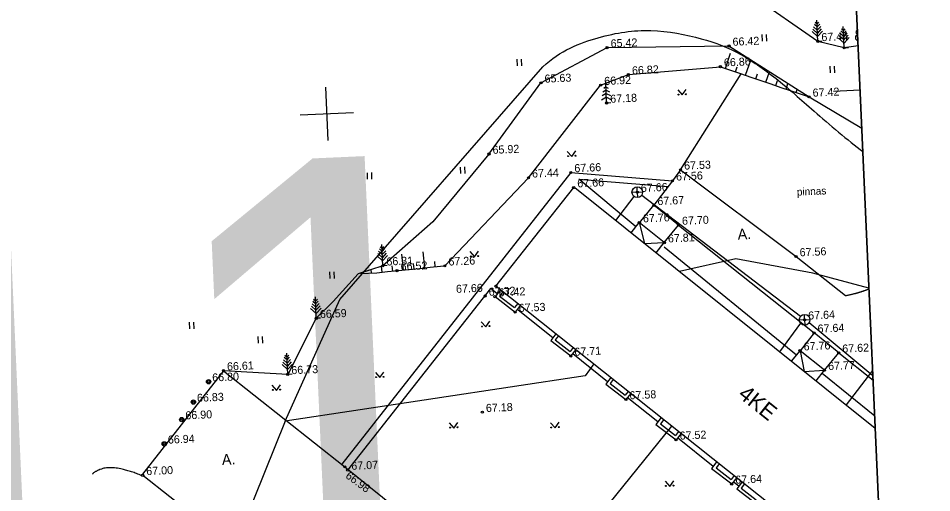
# Model space of a CAD drawing. Extents: x 640676 to 640937, y 6454929 to 6455190.
# Drawn here: x 640851.1 to 640936.6, y 6455052.8 to 6455097.2 of the extents above; entities that cross this region are included whole.
import ezdxf

# ---------------------------------------------------------------- set-up
doc = ezdxf.new("R2010")
doc.units = 0
for name, color, linetype in [('Level 1', 7, 'Continuous'), ('Level 10', 7, 'Continuous'), ('Level 14', 7, 'Continuous'), ('Level 17', 7, 'Continuous'), ('Level 2', 7, 'Continuous'), ('Level 21', 7, 'Continuous'), ('Level 3', 7, 'Continuous'), ('Level 30', 7, 'Continuous'), ('Level 31', 7, 'Continuous'), ('Level 4', 7, 'Continuous'), ('Level 41', 7, 'Continuous'), ('Level 42', 7, 'Continuous'), ('Level 54', 7, 'Continuous'), ('Level 56', 7, 'Continuous'), ('Level 57', 7, 'Continuous'), ('Level 58', 7, 'Continuous'), ('Level 59', 7, 'Continuous'), ('Level 61', 7, 'Continuous'), ('Level 63', 7, 'Continuous')]:
    doc.layers.add(name, color=color, linetype=linetype)

msp = doc.modelspace()

# ---------------------------------------------------------------- linework, layer by layer
at = {"layer": 'Level 1'}
for p, q in [((640903.106, 6455081.31), (640903.106, 6455081.31)), ((640903.207, 6455081.309), (640931.341, 6455058.793)), ((640895.82, 6455072.08), (640895.82, 6455072.08))]:
    msp.add_line(p, q, dxfattribs=at)
for points in [[(640895.82, 6455072.08), (640903.106, 6455081.31)], [(640932.034, 6455043.31), (640895.82, 6455072.08)]]:
    msp.add_lwpolyline(points, dxfattribs=at)
at = {"layer": 'Level 10'}
for p, q in [((640925.893, 6455096.587), (640925.704, 6455096.76)), ((640925.964, 6455094.989), (640925.875, 6455096.987)), ((640925.893, 6455096.587), (640926.066, 6455096.776)), ((640925.944, 6455095.439), (640925.431, 6455095.908)), ((640925.931, 6455095.738), (640925.502, 6455096.13)), ((640925.917, 6455096.038), (640925.573, 6455096.353)), ((640925.904, 6455096.338), (640925.645, 6455096.575)), ((640925.904, 6455096.338), (640926.141, 6455096.597)), ((640925.917, 6455096.038), (640926.232, 6455096.382)), ((640925.931, 6455095.738), (640926.323, 6455096.167)), ((640925.944, 6455095.439), (640926.414, 6455095.952)), ((640928.376, 6455095.73), (640928.117, 6455095.967)), ((640928.365, 6455095.979), (640928.176, 6455096.152)), ((640928.437, 6455094.381), (640928.347, 6455096.379)), ((640928.365, 6455095.979), (640928.538, 6455096.168)), ((640928.376, 6455095.73), (640928.614, 6455095.989)), ((640928.417, 6455094.831), (640927.903, 6455095.3)), ((640928.403, 6455095.13), (640927.975, 6455095.522)), ((640928.39, 6455095.43), (640928.046, 6455095.745)), ((640928.39, 6455095.43), (640928.704, 6455095.774)), ((640928.403, 6455095.13), (640928.795, 6455095.559)), ((640928.417, 6455094.831), (640928.886, 6455095.344)), ((640926.364, 6455095.007), (640925.964, 6455094.989)), ((640925.964, 6455094.989), (640925.964, 6455094.989)), ((640928.836, 6455094.399), (640928.437, 6455094.381)), ((640928.437, 6455094.381), (640928.437, 6455094.381)), ((640906.11, 6455091.021), (640905.987, 6455090.946)), ((640906.191, 6455089.223), (640906.101, 6455091.221)), ((640906.11, 6455091.021), (640906.239, 6455090.957)), ((640906.15, 6455090.122), (640905.776, 6455089.892)), ((640906.137, 6455090.422), (640905.847, 6455090.243)), ((640906.123, 6455090.722), (640905.917, 6455090.595)), ((640906.123, 6455090.722), (640906.34, 6455090.614)), ((640906.137, 6455090.422), (640906.442, 6455090.27)), ((640906.15, 6455090.122), (640906.543, 6455089.926)), ((640906.166, 6455089.773), (640905.703, 6455089.488)), ((640906.166, 6455089.773), (640906.653, 6455089.53)), ((640906.59, 6455089.241), (640906.191, 6455089.223)), ((640906.191, 6455089.223), (640906.191, 6455089.223)), ((640885.182, 6455075.045), (640884.838, 6455075.359)), ((640885.169, 6455075.344), (640884.909, 6455075.582)), ((640885.157, 6455075.594), (640884.968, 6455075.767)), ((640885.229, 6455073.996), (640885.14, 6455075.994)), ((640885.157, 6455075.594), (640885.33, 6455075.783)), ((640885.169, 6455075.344), (640885.406, 6455075.604)), ((640885.182, 6455075.045), (640885.497, 6455075.389)), ((640885.209, 6455074.445), (640884.695, 6455074.915)), ((640885.195, 6455074.745), (640884.767, 6455075.137)), ((640885.195, 6455074.745), (640885.587, 6455075.174)), ((640885.209, 6455074.445), (640885.678, 6455074.959)), ((640885.629, 6455074.014), (640885.229, 6455073.996)), ((640885.229, 6455073.996), (640885.229, 6455073.996)), ((640878.999, 6455069.078), (640878.91, 6455071.075)), ((640878.966, 6455069.827), (640878.537, 6455070.219)), ((640878.952, 6455070.127), (640878.608, 6455070.441)), ((640878.939, 6455070.426), (640878.68, 6455070.663)), ((640878.928, 6455070.676), (640878.739, 6455070.849)), ((640878.928, 6455070.676), (640879.101, 6455070.865)), ((640878.939, 6455070.426), (640879.176, 6455070.686)), ((640878.952, 6455070.127), (640879.267, 6455070.471)), ((640878.966, 6455069.827), (640879.358, 6455070.256)), ((640878.979, 6455069.527), (640878.466, 6455069.997)), ((640878.979, 6455069.527), (640879.449, 6455070.041)), ((640879.399, 6455069.096), (640878.999, 6455069.078)), ((640878.999, 6455069.078), (640878.999, 6455069.078)), ((640876.278, 6455064.879), (640875.934, 6455065.194)), ((640876.264, 6455065.179), (640876.005, 6455065.416)), ((640876.253, 6455065.429), (640876.064, 6455065.601)), ((640876.325, 6455063.83), (640876.235, 6455065.828)), ((640876.253, 6455065.429), (640876.426, 6455065.618)), ((640876.264, 6455065.179), (640876.502, 6455065.438)), ((640876.278, 6455064.879), (640876.592, 6455065.223)), ((640876.305, 6455064.28), (640875.791, 6455064.749)), ((640876.291, 6455064.579), (640875.862, 6455064.971)), ((640876.291, 6455064.579), (640876.683, 6455065.008)), ((640876.305, 6455064.28), (640876.774, 6455064.793)), ((640876.724, 6455063.848), (640876.325, 6455063.83)), ((640876.325, 6455063.83), (640876.325, 6455063.83))]:
    msp.add_line(p, q, dxfattribs=at)
for centre, radius, start, end in [((640929.757, 6455095.838), 0.224, 112.16144, 252.96647), ((640929.941, 6455096.196), 0.292, 163.16733, 201.96058), ((640929.729, 6455095.336), 0.25, 98.30312, 266.82478)]:
    msp.add_arc(centre, radius, start, end, dxfattribs=at)
at = {"layer": 'Level 14'}
for points in [[(640907.064, 6455078.222), (640908.769, 6455080.468)], [(640909.471, 6455080.6), (640924.346, 6455069.266)], [(640924.355, 6455068.609), (640922.392, 6455065.955)], [(640931.121, 6455063.708), (640925.142, 6455068.663)]]:
    msp.add_lwpolyline(points, dxfattribs=at)
at = {"layer": 'Level 17'}
for points in [[(640931.098, 6455064.208), (640928.615, 6455060.974)], [(640900.737, 6455044.715), (640912.301, 6455058.987)]]:
    msp.add_lwpolyline(points, dxfattribs=at)
at = {"layer": 'Level 2'}
for p, q in [((640910.602, 6455079.65), (640910.602, 6455079.65)), ((640908.487, 6455077.083), (640909.248, 6455078.033)), ((640909.248, 6455078.033), (640909.248, 6455078.033)), ((640912.911, 6455077.807), (640912.911, 6455077.807)), ((640910.829, 6455075.209), (640911.589, 6455076.158)), ((640911.589, 6455076.158), (640911.589, 6455076.158)), ((640896.234, 6455071.751), (640895.737, 6455071.107)), ((640895.737, 6455071.107), (640895.737, 6455071.107)), ((640896.471, 6455071.568), (640896.157, 6455071.161)), ((640897.857, 6455070.456), (640897.563, 6455070.076)), ((640898.094, 6455070.273), (640897.617, 6455069.655)), ((640897.617, 6455069.655), (640897.617, 6455069.655)), ((640925.609, 6455067.717), (640925.609, 6455067.717)), ((640901.43, 6455067.624), (640900.953, 6455067.006)), ((640900.953, 6455067.006), (640900.953, 6455067.006)), ((640901.665, 6455067.437), (640901.374, 6455067.06)), ((640903.055, 6455066.332), (640902.779, 6455065.975)), ((640903.29, 6455066.145), (640902.833, 6455065.554)), ((640923.509, 6455065.061), (640924.3, 6455066.051)), ((640924.3, 6455066.051), (640924.3, 6455066.051)), ((640902.833, 6455065.554), (640902.833, 6455065.554)), ((640927.923, 6455065.85), (640927.923, 6455065.85)), ((640925.802, 6455063.225), (640926.595, 6455064.218)), ((640926.595, 6455064.218), (640926.595, 6455064.218)), ((640906.579, 6455063.533), (640906.113, 6455062.929)), ((640906.113, 6455062.929), (640906.113, 6455062.929)), ((640906.814, 6455063.346), (640906.534, 6455062.983)), ((640908.205, 6455062.241), (640907.939, 6455061.898)), ((640908.44, 6455062.055), (640907.994, 6455061.477)), ((640907.994, 6455061.477), (640907.994, 6455061.477)), ((640911.294, 6455059.787), (640910.809, 6455059.158)), ((640910.809, 6455059.158), (640910.809, 6455059.158)), ((640911.529, 6455059.6), (640911.23, 6455059.212)), ((640912.92, 6455058.495), (640912.635, 6455058.126)), ((640913.155, 6455058.308), (640912.689, 6455057.706)), ((640912.689, 6455057.706), (640912.689, 6455057.706)), ((640916.516, 6455055.677), (640916.019, 6455055.033)), ((640916.019, 6455055.033), (640916.019, 6455055.033)), ((640916.754, 6455055.494), (640916.44, 6455055.087)), ((640918.139, 6455054.382), (640917.846, 6455054.002)), ((640918.377, 6455054.199), (640917.9, 6455053.581)), ((640917.9, 6455053.581), (640917.9, 6455053.581)), ((640917.9, 6455053.581), (640917.9, 6455053.581)), ((640918.866, 6455053.782), (640918.369, 6455053.138)), ((640918.369, 6455053.138), (640918.369, 6455053.138)), ((640919.104, 6455053.598), (640918.79, 6455053.192))]:
    msp.add_line(p, q, dxfattribs=at)
for points in [[(640908.851, 6455077.685), (640903.591, 6455082.11)], [(640912.911, 6455077.807), (640910.602, 6455079.65)], [(640911.589, 6455076.158), (640909.248, 6455078.033)], [(640909.248, 6455078.033), (640909.739, 6455076.093), (640911.589, 6455076.158)], [(640923.959, 6455065.625), (640911.586, 6455075.731)], [(640895.737, 6455071.107), (640897.617, 6455069.655)], [(640896.157, 6455071.161), (640897.563, 6455070.076)], [(640901.143, 6455067.252), (640897.912, 6455069.838)], [(640927.923, 6455065.85), (640925.609, 6455067.717)], [(640900.953, 6455067.006), (640902.833, 6455065.554)], [(640901.374, 6455067.06), (640902.779, 6455065.975)], [(640926.595, 6455064.218), (640924.3, 6455066.051)], [(640924.3, 6455066.051), (640924.695, 6455064.113), (640926.595, 6455064.218)], [(640906.278, 6455063.142), (640903.016, 6455065.752)], [(640931.29, 6455059.921), (640926.359, 6455063.922)], [(640906.113, 6455062.929), (640907.994, 6455061.477)], [(640906.534, 6455062.983), (640907.939, 6455061.898)], [(640910.98, 6455059.379), (640908.109, 6455061.677)], [(640910.809, 6455059.158), (640912.689, 6455057.706)], [(640911.23, 6455059.212), (640912.635, 6455058.126)], [(640916.168, 6455055.226), (640912.835, 6455057.895)], [(640916.019, 6455055.033), (640917.9, 6455053.581)], [(640916.44, 6455055.087), (640917.846, 6455054.002)], [(640918.559, 6455053.384), (640918.053, 6455053.78)], [(640918.369, 6455053.138), (640920.25, 6455051.686)], [(640918.79, 6455053.192), (640920.196, 6455052.106)]]:
    msp.add_lwpolyline(points, dxfattribs=at)
at = {"layer": 'Level 21'}
for points in [[(640876.071, 6455059.44), (640881.205, 6455070.832), (640900.212, 6455092.606)], [(640930.754, 6455071.895), (640925.491, 6455073.296), (640918.3, 6455074.651), (640913.024, 6455073.453)], [(640904.989, 6455064.814), (640904.183, 6455063.691), (640876.071, 6455059.44), (640869.233, 6455042.5)]]:
    msp.add_lwpolyline(points, dxfattribs=at)
msp.add_open_spline([(640900.212, 6455092.606), (640901.821, 6455094.123), (640905.545, 6455095.584), (640910.271, 6455096.281), (640915.315, 6455095.293), (640918.679, 6455093.988), (640922.427, 6455091.325), (640925.186, 6455088.795), (640928.826, 6455085.71), (640930.181, 6455084.679)], degree=3, dxfattribs=at)
at = {"layer": 'Level 3'}
for p, q in [((640902.831, 6455082.727), (640902.831, 6455082.727)), ((640912.353, 6455081.946), (640912.353, 6455081.946)), ((640868.917, 6455063.147), (640868.917, 6455063.147)), ((640867.493, 6455061.242), (640867.493, 6455061.242)), ((640866.401, 6455059.604), (640866.401, 6455059.604)), ((640864.764, 6455057.33), (640864.764, 6455057.33))]:
    msp.add_line(p, q, dxfattribs=at)
for points in [[(640902.831, 6455082.727), (640881.382, 6455055.417)], [(640902.831, 6455082.727), (640912.353, 6455081.946)], [(640903.591, 6455082.11), (640911.94, 6455081.405)], [(640881.94, 6455054.88), (640895.351, 6455071.856)], [(640895.937, 6455071.366), (640895.351, 6455071.856)]]:
    msp.add_lwpolyline(points, dxfattribs=at)
for centre in [(640868.917, 6455063.147), (640867.493, 6455061.242), (640866.401, 6455059.604), (640864.764, 6455057.33)]:
    msp.add_circle(centre, 0.205, dxfattribs=at)
at = {"layer": 'Level 30'}
for p, q in [((640913.109, 6455082.967), (640913.109, 6455082.967)), ((640909.279, 6455078.001), (640910.602, 6455079.65)), ((640911.589, 6455076.158), (640912.911, 6455077.807)), ((640912.911, 6455077.807), (640925.609, 6455067.717)), ((640923.927, 6455074.857), (640923.927, 6455074.857)), ((640894.807, 6455071.168), (640894.807, 6455071.168)), ((640925.609, 6455067.717), (640924.3, 6455066.051)), ((640870.303, 6455064.179), (640870.303, 6455064.179)), ((640881.676, 6455055.184), (640881.676, 6455055.184)), ((640881.94, 6455054.88), (640881.94, 6455054.88)), ((640862.739, 6455054.386), (640862.739, 6455054.386))]:
    msp.add_line(p, q, dxfattribs=at)
for points in [[(640913.109, 6455082.967), (640912.353, 6455081.946), (640910.602, 6455079.65)], [(640913.109, 6455082.967), (640923.927, 6455074.857)], [(640923.927, 6455074.857), (640928.561, 6455071.203)], [(640926.595, 6455064.218), (640927.923, 6455065.85), (640931.139, 6455063.299)], [(640870.303, 6455064.179), (640862.71, 6455054.482)], [(640870.303, 6455064.179), (640881.676, 6455055.184), (640892.107, 6455046.805), (640892.633, 6455041.702), (640909.274, 6455027.317), (640910.229, 6455026.857), (640914.054, 6455026.001), (640917.21, 6455025.685), (640921.076, 6455025.967), (640924.995, 6455026.671), (640928.895, 6455027.596), (640932.407, 6455028.75), (640932.68, 6455028.885)], [(640867.729, 6455049.401), (640867.8, 6455050.366), (640862.739, 6455054.386)]]:
    msp.add_lwpolyline(points, dxfattribs=at)
msp.add_open_spline([(640928.561, 6455071.203), (640929.413, 6455071.385), (640930.138, 6455071.599), (640930.757, 6455071.828)], degree=2, dxfattribs=at)
at = {"layer": 'Level 31'}
msp.add_line((640894.548, 6455060.29), (640894.548, 6455060.29), dxfattribs=at)
msp.add_circle((640894.548, 6455060.29), 0.1, dxfattribs=at)
at = {"layer": 'Level 4'}
for p, q in [((640909.059, 6455080.876), (640909.036, 6455081.376)), ((640909.059, 6455080.876), (640908.559, 6455080.854)), ((640909.059, 6455080.876), (640909.558, 6455080.898)), ((640909.059, 6455080.876), (640909.059, 6455080.876)), ((640909.059, 6455080.876), (640909.081, 6455080.377)), ((640924.728, 6455068.942), (640924.705, 6455069.442)), ((640924.728, 6455068.942), (640924.228, 6455068.92)), ((640924.728, 6455068.942), (640925.227, 6455068.965)), ((640924.728, 6455068.942), (640924.728, 6455068.942)), ((640924.728, 6455068.942), (640924.75, 6455068.443))]:
    msp.add_line(p, q, dxfattribs=at)
for centre in [(640909.059, 6455080.876), (640924.728, 6455068.942)]:
    msp.add_circle(centre, 0.5, dxfattribs=at)
at = {"layer": 'Level 41'}
for p, q in [((640920.722, 6455095.625), (640920.75, 6455095.006)), ((640921.128, 6455095.632), (640921.155, 6455095.024)), ((640897.792, 6455093.316), (640897.819, 6455092.696)), ((640898.197, 6455093.323), (640898.224, 6455092.714)), ((640927.097, 6455092.659), (640927.124, 6455092.04)), ((640927.502, 6455092.666), (640927.53, 6455092.058)), ((640912.845, 6455090.46), (640913.27, 6455089.974)), ((640913.27, 6455089.974), (640913.644, 6455090.496)), ((640902.505, 6455084.699), (640902.93, 6455084.213)), ((640902.93, 6455084.213), (640903.304, 6455084.735)), ((640892.482, 6455083.236), (640892.51, 6455082.617)), ((640892.888, 6455083.243), (640892.915, 6455082.635)), ((640883.748, 6455082.703), (640883.775, 6455082.084)), ((640884.153, 6455082.71), (640884.18, 6455082.102)), ((640893.817, 6455074.83), (640894.191, 6455075.352)), ((640893.392, 6455075.316), (640893.817, 6455074.83)), ((640880.238, 6455073.418), (640880.266, 6455072.799)), ((640880.644, 6455073.425), (640880.671, 6455072.817)), ((640867.102, 6455068.709), (640867.129, 6455068.09)), ((640867.507, 6455068.716), (640867.535, 6455068.108)), ((640894.447, 6455068.762), (640894.873, 6455068.276)), ((640894.873, 6455068.276), (640895.247, 6455068.798)), ((640873.534, 6455067.365), (640873.562, 6455066.746)), ((640873.94, 6455067.372), (640873.967, 6455066.764)), ((640884.53, 6455064.018), (640884.956, 6455063.531)), ((640884.956, 6455063.531), (640885.33, 6455064.054)), ((640874.847, 6455062.819), (640875.272, 6455062.333)), ((640875.272, 6455062.333), (640875.646, 6455062.855)), ((640891.456, 6455059.296), (640891.881, 6455058.81)), ((640891.881, 6455058.81), (640892.255, 6455059.332)), ((640900.937, 6455059.313), (640901.362, 6455058.826)), ((640901.362, 6455058.826), (640901.736, 6455059.349)), ((640911.675, 6455053.839), (640912.1, 6455053.352)), ((640912.1, 6455053.352), (640912.474, 6455053.875))]:
    msp.add_line(p, q, dxfattribs=at)
for points in [[(640929.739, 6455094.56), (640928.437, 6455094.381), (640925.964, 6455094.989), (640919.764, 6455099.317)], [(640913.109, 6455082.967), (640918.802, 6455091.955)], [(640925.143, 6455089.795), (640930.083, 6455086.878)], [(640895.168, 6455084.447), (640889.91, 6455078.097), (640885.229, 6455073.996), (640882.931, 6455073.225), (640880.566, 6455070.665), (640878.999, 6455069.078), (640876.325, 6455063.83), (640870.303, 6455064.179)]]:
    msp.add_lwpolyline(points, dxfattribs=at)
for centre, radius in [((640912.915, 6455090.013), 0.0428), ((640913.614, 6455090.045), 0.0452), ((640902.575, 6455084.252), 0.0428), ((640903.274, 6455084.283), 0.0452), ((640893.462, 6455074.869), 0.0428), ((640894.161, 6455074.901), 0.0452), ((640894.517, 6455068.315), 0.0428), ((640895.217, 6455068.346), 0.0452), ((640884.6, 6455063.571), 0.0428), ((640885.3, 6455063.602), 0.0452), ((640874.917, 6455062.372), 0.0428), ((640875.616, 6455062.403), 0.0452), ((640891.526, 6455058.849), 0.0428), ((640892.225, 6455058.88), 0.0452), ((640901.007, 6455058.866), 0.0428), ((640901.706, 6455058.897), 0.0452), ((640911.745, 6455053.391), 0.0428), ((640912.444, 6455053.423), 0.0452)]:
    msp.add_circle(centre, radius, dxfattribs=at)
msp.add_open_spline([(640862.659, 6455054.361), (640861.135, 6455054.993), (640858.833, 6455055.19), (640858.016, 6455054.503)], degree=2, dxfattribs=at)
at = {"layer": 'Level 42'}
for p, q in [((640906.23, 6455094.403), (640906.23, 6455094.403)), ((640917.644, 6455094.558), (640917.644, 6455094.558)), ((640917.31, 6455092.463), (640917.794, 6455093.882)), ((640916.837, 6455092.624), (640916.837, 6455092.624)), ((640916.837, 6455092.624), (640917.784, 6455092.301)), ((640918.257, 6455092.14), (640918.418, 6455092.613)), ((640919.203, 6455091.818), (640919.687, 6455093.238)), ((640908.227, 6455091.881), (640908.227, 6455091.881)), ((640917.784, 6455092.301), (640918.73, 6455091.979)), ((640918.73, 6455091.979), (640919.677, 6455091.657)), ((640919.677, 6455091.657), (640920.623, 6455091.334)), ((640920.15, 6455091.495), (640920.311, 6455091.969)), ((640921.096, 6455091.173), (640921.43, 6455092.153)), ((640900.04, 6455091.106), (640900.04, 6455091.106)), ((640905.629, 6455090.891), (640905.629, 6455090.891)), ((640920.623, 6455091.334), (640921.57, 6455091.012)), ((640921.57, 6455091.012), (640922.516, 6455090.689)), ((640922.043, 6455090.851), (640922.204, 6455091.324)), ((640922.989, 6455090.528), (640923.167, 6455091.05)), ((640922.516, 6455090.689), (640923.463, 6455090.367)), ((640923.463, 6455090.367), (640924.409, 6455090.045)), ((640923.936, 6455090.206), (640924.035, 6455090.498)), ((640924.409, 6455090.045), (640925.143, 6455089.795)), ((640925.143, 6455089.795), (640925.143, 6455089.795)), ((640895.168, 6455084.447), (640895.168, 6455084.447)), ((640898.865, 6455082.225), (640898.865, 6455082.225)), ((640887.16, 6455073.598), (640887.008, 6455075.09)), ((640889.15, 6455073.8), (640888.998, 6455075.293)), ((640884.176, 6455073.294), (640884.142, 6455073.631)), ((640885.171, 6455073.395), (640885.114, 6455073.957)), ((640886.166, 6455073.497), (640886.115, 6455073.994)), ((640886.663, 6455073.547), (640887.658, 6455073.649)), ((640887.658, 6455073.649), (640888.652, 6455073.75)), ((640888.155, 6455073.699), (640888.104, 6455074.197)), ((640888.652, 6455073.75), (640889.647, 6455073.851)), ((640889.647, 6455073.851), (640890.642, 6455073.952)), ((640890.145, 6455073.902), (640890.094, 6455074.399)), ((640890.642, 6455073.952), (640891.038, 6455073.993)), ((640891.038, 6455073.993), (640891.038, 6455073.993)), ((640883.123, 6455073.265), (640884.673, 6455073.345)), ((640884.673, 6455073.345), (640885.668, 6455073.446)), ((640885.668, 6455073.446), (640886.663, 6455073.547)), ((640886.562, 6455073.537), (640886.562, 6455073.537))]:
    msp.add_line(p, q, dxfattribs=at)
for points in [[(640895.168, 6455084.447), (640900.04, 6455091.106), (640906.23, 6455094.403), (640917.644, 6455094.558), (640925.143, 6455089.795)], [(640898.865, 6455082.225), (640905.629, 6455090.891), (640908.227, 6455091.881), (640916.837, 6455092.624)], [(640891.038, 6455073.993), (640898.865, 6455082.225)]]:
    msp.add_lwpolyline(points, dxfattribs=at)
at = {"layer": 'Level 54'}
for centre in [(640925.964, 6455094.989), (640906.23, 6455094.403), (640917.644, 6455094.558), (640928.437, 6455094.381), (640916.837, 6455092.624), (640908.227, 6455091.881), (640900.04, 6455091.106), (640905.629, 6455090.891), (640925.143, 6455089.795), (640906.191, 6455089.223), (640895.168, 6455084.447), (640913.109, 6455082.967), (640898.865, 6455082.225), (640902.831, 6455082.727), (640903.106, 6455081.31), (640912.353, 6455081.946), (640909.059, 6455080.876), (640910.602, 6455079.65), (640909.248, 6455078.033), (640912.911, 6455077.807), (640911.589, 6455076.158), (640923.927, 6455074.857), (640885.229, 6455073.996), (640886.562, 6455073.537), (640891.038, 6455073.993), (640895.82, 6455072.08), (640894.807, 6455071.168), (640895.737, 6455071.107), (640897.617, 6455069.655), (640878.999, 6455069.078), (640924.728, 6455068.942), (640925.609, 6455067.717), (640924.3, 6455066.051), (640927.923, 6455065.85), (640902.833, 6455065.554), (640870.303, 6455064.179), (640926.595, 6455064.218), (640876.325, 6455063.83), (640868.917, 6455063.147), (640867.493, 6455061.242), (640907.994, 6455061.477), (640894.548, 6455060.29), (640866.401, 6455059.604), (640864.764, 6455057.33), (640912.689, 6455057.706), (640881.676, 6455055.184), (640881.94, 6455054.88), (640862.739, 6455054.386), (640917.9, 6455053.581)]:
    msp.add_circle(centre, 0.1, dxfattribs=at)
at = {"layer": 'Level 56'}
for points in [[(640925.45, 6455190.341), (640936.633, 6454940.616)], [(640936.633, 6454940.616), (640925.45, 6455190.341)], [(640936.633, 6454940.616), (640925.45, 6455190.341)], [(640925.45, 6455190.341), (640936.633, 6454940.616)]]:
    msp.add_lwpolyline(points, dxfattribs=at)
at = {"layer": 'Level 61'}
for p, q in [((640929.811, 6455092.948), (640930.035, 6455087.954)), ((640929.811, 6455092.948), (640930.035, 6455087.954)), ((640879.866, 6455090.712), (640880.09, 6455085.717)), ((640879.866, 6455090.712), (640880.09, 6455085.717)), ((640927.426, 6455090.339), (640929.923, 6455090.451)), ((640927.426, 6455090.339), (640929.923, 6455090.451)), ((640877.481, 6455088.103), (640882.475, 6455088.327)), ((640877.481, 6455088.103), (640882.475, 6455088.327))]:
    msp.add_line(p, q, dxfattribs=at)

# ---------------------------------------------------------------- texts
at = {"layer": 'Level 1'}
msp.add_text('4KE', height=1.4998, rotation=321.32847, dxfattribs=at).set_placement((640918.406, 6455061.773))
at = {"layer": 'Level 31'}
msp.add_text('67.18', height=0.7499, rotation=2.56395, dxfattribs=at).set_placement((640894.897, 6455060.306))
at = {"layer": 'Level 56'}
msp.add_text('4G11', height=44.9955, rotation=2.56395, dxfattribs=at).set_placement((640751.492, 6455033.303))
at = {"layer": 'Level 57'}
msp.add_text('pinnas', height=0.6999, rotation=2.56395, dxfattribs=at).set_placement((640924.017, 6455080.555))
at = {"layer": 'Level 58'}
for p in [(640918.48, 6455076.443), (640870.179, 6455055.356)]:
    msp.add_text('A.', height=0.9999, rotation=2.56395, dxfattribs=at).set_placement(p)
at = {"layer": 'Level 59'}
for s, rotation, p in [('67.66', 2.56395, (640892.097, 6455071.456)), ('66.61', 2.56395, (640870.652, 6455064.195)), ('67.00', 2.56395, (640863.089, 6455054.402)), ('66.98', 323.83308, (640881.669, 6455054.204))]:
    msp.add_text(s, height=0.7499, rotation=rotation, dxfattribs=at).set_placement(p)
at = {"layer": 'Level 63'}
for s, p in [('65.42', (640906.579, 6455094.418)), ('66.42', (640917.994, 6455094.573)), ('67.44', (640926.314, 6455095.005)), ('66.86', (640917.187, 6455092.639)), ('66.82', (640908.576, 6455091.896)), ('65.63', (640900.389, 6455091.121)), ('66.92', (640905.979, 6455090.906)), ('67.18', (640906.54, 6455089.239)), ('67.42', (640925.493, 6455089.81)), ('65.92', (640895.518, 6455084.463)), ('67.44', (640899.215, 6455082.241)), ('67.66', (640903.181, 6455082.743)), ('67.53', (640913.458, 6455082.983)), ('67.66', (640903.455, 6455081.326)), ('67.56', (640912.702, 6455081.962)), ('67.66', (640909.408, 6455080.892)), ('67.67', (640910.951, 6455079.666)), ('67.76', (640909.598, 6455078.049)), ('67.70', (640913.261, 6455077.822)), ('67.81', (640911.939, 6455076.174)), ('67.56', (640924.277, 6455074.873)), ('66.31', (640885.579, 6455074.011)), ('67.26', (640891.388, 6455074.008)), ('66.52', (640886.911, 6455073.553)), ('67.32', (640895.157, 6455071.183)), ('67.42', (640896.086, 6455071.123)), ('67.53', (640897.967, 6455069.671)), ('66.59', (640879.349, 6455069.093)), ('67.64', (640925.077, 6455068.958)), ('67.64', (640925.959, 6455067.732)), ('67.76', (640924.649, 6455066.066)), ('67.71', (640903.183, 6455065.569)), ('67.62', (640928.272, 6455065.865)), ('67.77', (640926.944, 6455064.233)), ('66.73', (640876.674, 6455063.846)), ('66.80', (640869.266, 6455063.163)), ('66.83', (640867.842, 6455061.257)), ('67.58', (640908.343, 6455061.493)), ('66.90', (640866.751, 6455059.619)), ('67.52', (640913.039, 6455057.721)), ('66.94', (640865.114, 6455057.346)), ('67.07', (640882.29, 6455054.896)), ('67.64', (640918.249, 6455053.597))]:
    msp.add_text(s, height=0.7499, rotation=2.56395, dxfattribs=at).set_placement(p)

doc.saveas('drawing.dxf')
